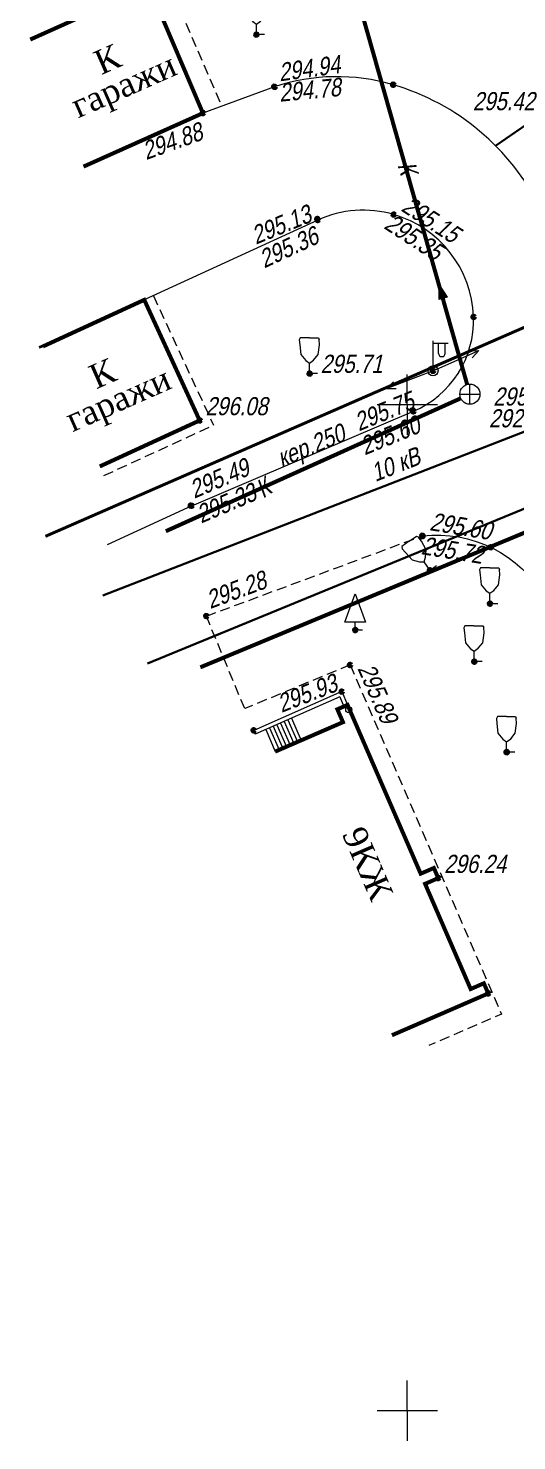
# Model space of a CAD drawing. Header units: metres. Extents: x 5191936 to 10384803, y 4968698 to 9938221.
# Drawn here: x 5192381.1 to 5192405.4, y 4968798.5 to 4968868.7 of the extents above; entities that cross this region are included whole.
import ezdxf

# ---------------------------------------------------------------- set-up
doc = ezdxf.new("R2010")
doc.units = ezdxf.units.M
doc.set_wipeout_variables(frame=1)
doc.linetypes.add('COMMUN', pattern=[6, 5, -1])
doc.linetypes.add('DASHED', pattern=[0.75, 0.5, -0.25])
doc.layers.get('0').update_dxf_attribs({"lineweight": 18})
for name, color, linetype, lineweight in [('51361800', 7, 'Continuous', 18), ('51472300', 7, 'Continuous', 18), ('71133200', 7, 'Continuous', 18), ('71133800', 7, 'Continuous', 18), ('82211000', 7, 'Continuous', 18), ('Commun', 7, 'Continuous', 18), ('GEO_POINTS', 7, 'Continuous', 18), ('Grid', 7, 'Continuous', 18), ('Otm', 7, 'Continuous', 18), ('Sit', 7, 'Continuous', 18), ('Text', 7, 'Continuous', 18), ('Text_com', 7, 'Continuous', 18), ('Us_znak', 7, 'Continuous', 18)]:
    doc.layers.add(name, color=color, linetype=linetype, lineweight=lineweight)
doc.styles.add('eskd', font='ESKD1.shx', dxfattribs={"width": 1.2, "oblique": 15})
doc.styles.get("Standard").update_dxf_attribs({"font": 'arial.ttf', "width": 0.8, "oblique": 13, "height": 0.9})
doc.styles.add('style1', font='times.ttf', dxfattribs={"height": 1})
doc.linetypes.add('KABELww_500', pattern='A,0.0001,-0.4,[131,ltypeshp.shx,S=0.4,R=90,X=0.4,Y=-0.4],0.2,[131,ltypeshp.shx,S=0.2,R=90,X=0.4,Y=-0.2],3.6,[131,ltypeshp.shx,S=0.2,R=-90,X=-0.4,Y=0.2],0.2,[131,ltypeshp.shx,S=0.4,R=-90,X=-0.4,Y=0.4],-0.8,4,-0.4', length=9.6001)
doc.linetypes.add('ПОДЗ_ЛИНИИ_СВЯЗИ', pattern='A,4.8,-0.2,[133,ltypeshp.shx,S=0.2,R=0,X=-0.2,Y=0],-0.2,4.8,-2', length=12)

# ---------------------------------------------------------------- blocks, each defined once
blk = doc.blocks.new('71133200')
for p, q in [((-0.924145, 3.560442), (-1.024145, 3.360442)), ((-1.024145, 3.360442), (-0.977382, 2.864397)), ((-0.977382, 2.864397), (-0.861899, 1.88241)), ((-0.024145, 3.560442), (-0.924145, 3.560442)), ((-0.024145, 3.560442), (0.875855, 3.560442)), ((0.861899, 1.88241), (0.975974, 2.864397)), ((0.875855, 3.560442), (0.958164, 3.395824)), ((0.975974, 2.864397), (0.958164, 3.395824)), ((-0.861899, 1.88241), (-0.374616, 1.28565)), ((0.401375, 1.321765), (0.861899, 1.88241)), ((-0.374616, 1.28565), (0, 1.039723)), ((0, 1.039723), (0.401375, 1.321765)), ((0, 0), (0, 1.039723)), ((0.8, 0), (0, 0))]:
    blk.add_line(p, q)
at = {"style": 'eskd', "oblique": 14.99997778}
blk.add_attdef('Z', (1.873004, -0.239356), '', height=2, dxfattribs=at)
blk = doc.blocks.new('51472300')
for p, q in [((0, 0.5), (0, 3)), ((0, 2.75), (1.5, 2.75)), ((0.54, 1.74), (0.54, 2.75)), ((1.2, 1.74), (1.2, 2.75))]:
    blk.add_line(p, q)
at = {"color": 7}
for radius in [0.5, 0.05]:
    blk.add_circle((0, 0), radius, dxfattribs=at)
blk.add_arc((0.87, 1.75), 0.331, 182.1567, 357.8433)
at = {"oblique": 15}
blk.add_attdef('Z', (1.02, -1.37), '', height=2, dxfattribs=at)
blk = doc.blocks.new('NAPR')
at = {"layer": 'Us_znak', "color": 0, "linetype": 'Continuous', "lineweight": -2}
for p in [(-0.191, 2.038), (0.189, 2.037)]:
    blk.add_line(p, (0, 2.5), dxfattribs=at)
blk.add_lwpolyline([(0, 0), (0, 2.5)], dxfattribs=at)
blk = doc.blocks.new('71133800')
blk.add_lwpolyline([(0.71, 0), (0, 0), (0, 0.8), (-1.03, 0.8), (0, 3.61), (1.01, 0.8), (-0.03, 0.8)])
at = {"style": 'eskd', "oblique": 15}
blk.add_attdef('Z', (1.57, -0.8), '', height=2, dxfattribs=at)
blk = doc.blocks.new('*U51')
at = {"layer": '82211000', "linetype": 'Continuous', "ltscale": 0.5}
for points in [[(5192401.539, 4968912.652, 1), (5192401.737, 4968912.193, 1)], [(5192402.527, 4968910.355, 1), (5192402.725, 4968909.896, 1)], [(5192403.515, 4968908.059, 1), (5192403.713, 4968907.6, 1)], [(5192404.503, 4968905.762, 1), (5192404.701, 4968905.303, 1)], [(5192405.491, 4968903.466, 1), (5192405.689, 4968903.007, 1)], [(5192406.486, 4968901.173, 1), (5192406.688, 4968900.715, 1)], [(5192407.494, 4968898.885, 1), (5192407.695, 4968898.427, 1)], [(5192408.501, 4968896.597, 1), (5192408.703, 4968896.139, 1)], [(5192409.509, 4968894.309, 1), (5192409.71, 4968893.851, 1)], [(5192410.516, 4968892.021, 1), (5192410.718, 4968891.563, 1)], [(5192411.524, 4968889.732, 1), (5192411.725, 4968889.275, 1)], [(5192412.531, 4968887.444, 1), (5192412.733, 4968886.987, 1)], [(5192413.538, 4968885.156, 1), (5192413.74, 4968884.699, 1)], [(5192414.546, 4968882.868, 1), (5192414.747, 4968882.411, 1)], [(5192415.553, 4968880.58, 1), (5192415.755, 4968880.123, 1)], [(5192416.561, 4968878.292, 1), (5192416.762, 4968877.835, 1)], [(5192417.568, 4968876.004, 1), (5192417.77, 4968875.547, 1)], [(5192418.571, 4968873.714, 1), (5192418.766, 4968873.254, 1)], [(5192419.546, 4968871.412, 1), (5192419.741, 4968870.952, 1)], [(5192420.521, 4968869.11, 1), (5192420.716, 4968868.65, 1)], [(5192421.496, 4968866.808, 1), (5192421.691, 4968866.348, 1)], [(5192422.47, 4968864.506, 1), (5192422.665, 4968864.045, 1)], [(5192423.445, 4968862.204, 1), (5192423.64, 4968861.743, 1)], [(5192424.42, 4968859.902, 1), (5192424.615, 4968859.441, 1)]]:
    blk.add_hatch(color=256, dxfattribs=at).paths.add_polyline_path(points, flags=0)
at = {"layer": '82211000', "linetype": 'Continuous', "ltscale": 0.5, "flags": 128}
blk.add_lwpolyline([(5192401.144, 4968913.57, 0.1, 0.1, 0), (5192401.539, 4968912.652, 0, 0, 0)], format="xyseb", dxfattribs=at)
at = {"layer": '82211000', "linetype": 'Continuous', "ltscale": 0.5, "const_width": 0.1}
for points in [[(5192401.737, 4968912.193), (5192402.527, 4968910.355)], [(5192402.725, 4968909.896), (5192403.515, 4968908.059)], [(5192403.713, 4968907.6), (5192404.503, 4968905.762)], [(5192404.701, 4968905.303), (5192405.491, 4968903.466)], [(5192406.688, 4968900.715), (5192407.494, 4968898.885)], [(5192407.695, 4968898.427), (5192408.501, 4968896.597)], [(5192408.703, 4968896.139), (5192409.509, 4968894.309)], [(5192409.71, 4968893.851), (5192410.516, 4968892.021)], [(5192410.718, 4968891.563), (5192411.524, 4968889.732)], [(5192411.725, 4968889.275), (5192412.531, 4968887.444)], [(5192412.733, 4968886.987), (5192413.538, 4968885.156)], [(5192413.74, 4968884.699), (5192414.546, 4968882.868)], [(5192414.747, 4968882.411), (5192415.553, 4968880.58)], [(5192415.755, 4968880.123), (5192416.561, 4968878.292)], [(5192416.762, 4968877.835), (5192417.568, 4968876.004)], [(5192418.766, 4968873.254), (5192419.546, 4968871.412)], [(5192419.741, 4968870.952), (5192420.521, 4968869.11)], [(5192420.716, 4968868.65), (5192421.496, 4968866.808)], [(5192421.691, 4968866.348), (5192422.47, 4968864.506)], [(5192422.665, 4968864.045), (5192423.445, 4968862.204)], [(5192423.64, 4968861.743), (5192424.42, 4968859.902)]]:
    blk.add_lwpolyline(points, dxfattribs=at)
at = {"layer": '82211000', "linetype": 'Continuous', "ltscale": 0.5}
for points in [[(5192405.689, 4968903.007, 0.1, 0.1, 0), (5192406.121, 4968902.002, 0.1, 0.1, 0), (5192406.486, 4968901.173, 0, 0, 0)], [(5192417.77, 4968875.547, 0.1, 0.1, 0), (5192418.436, 4968874.033, 0.1, 0.1, 0), (5192418.571, 4968873.714, 0, 0, 0)]]:
    blk.add_lwpolyline(points, format="xyseb", dxfattribs=at)
at = {"layer": '82211000', "ltscale": 0.5, "const_width": 0.1}
blk.add_lwpolyline([(5192424.615, 4968859.441), (5192425.388, 4968857.617)], dxfattribs=at)
blk = doc.blocks.new('*U56')
at = {"layer": '82211000', "linetype": 'Continuous', "ltscale": 0.5}
for points in [[(5192406.496, 4968864.317, 1), (5192406.084, 4968864.034, 1)], [(5192408.008, 4968862.142, 1), (5192407.73, 4968862.558, 1)], [(5192407.411, 4968860.386, 1), (5192407.806, 4968860.692, 1)]]:
    blk.add_hatch(color=256, dxfattribs=at).paths.add_polyline_path(points, flags=0)
at = {"layer": '82211000', "ltscale": 0.5, "const_width": 0.1}
blk.add_lwpolyline([(5192406.084, 4968864.034), (5192404.393, 4968862.871)], dxfattribs=at)
at = {"layer": '82211000', "linetype": 'Continuous', "ltscale": 0.5}
for points in [[(5192407.73, 4968862.558, 0.1, 0.1, 0), (5192406.537, 4968864.346, 0.1, 0.1, 0), (5192406.496, 4968864.317, 0, 0, 0)], [(5192407.806, 4968860.692, 0.1, 0.1, 0), (5192408.577, 4968861.29, 0.1, 0.1, 0), (5192408.008, 4968862.142, 0, 0, 0)]]:
    blk.add_lwpolyline(points, format="xyseb", dxfattribs=at)
at = {"layer": '82211000', "linetype": 'Continuous', "ltscale": 0.5, "flags": 128}
blk.add_lwpolyline([(5192406.62, 4968859.773, 0.1, 0.1, 0), (5192407.411, 4968860.386, 0, 0, 0)], format="xyseb", dxfattribs=at)
blk = doc.blocks.new('51361800a')
at = {"style": 'eskd', "oblique": 15}
for tag, p in [('Z', (1.72, 1.4)), ('Z1', (1.72, -1)), ('Z2', (1.72, -3.4))]:
    blk.add_attdef(tag, p, '', height=2, dxfattribs=at)
at = {"color": 7}
blk.add_wipeout([(-0.1, 1), (-0.29, 0.96), (-0.47, 0.89), (-0.64, 0.78), (-0.78, 0.64), (-0.89, 0.47), (-0.96, 0.29), (-1, 0.1), (-1, -0.1), (-0.96, -0.29), (-0.89, -0.47), (-0.78, -0.64), (-0.64, -0.78), (-0.47, -0.89), (-0.29, -0.96), (-0.1, -1), (0.1, -1), (0.29, -0.96), (0.47, -0.89), (0.64, -0.78), (0.78, -0.64), (0.89, -0.47), (0.96, -0.29), (1, -0.1), (1, 0.1), (0.96, 0.29), (0.89, 0.47), (0.78, 0.64), (0.64, 0.78), (0.47, 0.89), (0.29, 0.96), (0.1, 1)], dxfattribs=at)
for p, q in [((-1, 0), (1, 0)), ((0, -1), (0, 1))]:
    blk.add_line(p, q)
blk.add_circle((0, 0), 1)
blk = doc.blocks.new('A$C52264BE2')
at = {"layer": 'Sit'}
h = blk.add_hatch(color=32, dxfattribs=at)
h.dxf.hatch_style = 1
h.paths.add_polyline_path([(0, 0.374), (0.714, 0.443), (0.15, 0)])
at = {"layer": 'Sit', "color": 32, "elevation": 285.308}
blk.add_lwpolyline([(0, 0.374), (0.714, 0.443), (0.15, 0), (0, 0.374)], dxfattribs=at)
blk = doc.blocks.new('GRID')
at = {"layer": 'Grid', "color": 104}
blk.add_line((-1.5, 0), (1.5, 0), dxfattribs=at)
for points in [[(0, 0), (0, 1.5)], [(0, 0), (0, -1.5)]]:
    blk.add_lwpolyline(points, dxfattribs=at)

msp = doc.modelspace()

# ---------------------------------------------------------------- linework, layer by layer
at = {"color": 192, "linetype": 'ПОДЗ_ЛИНИИ_СВЯЗИ', "lineweight": 60, "ltscale": 0.4, "const_width": 0.15, "elevation": 295.619, "flags": 128}
msp.add_lwpolyline([(5192419.086, 4968859.632), (5192382.002, 4968843.455)], dxfattribs=at)
at = {"layer": 'Commun', "color": 32, "linetype": 'COMMUN', "ltscale": 0.7, "const_width": 0.2, "elevation": 293.413, "flags": 128}
for points in [[(5192393.494, 4968884.449), (5192402.975, 4968851.003)], [(5192402.656, 4968850.315), (5192387.99, 4968843.71)]]:
    msp.add_lwpolyline(points, dxfattribs=at)
at = {"layer": 'Commun', "color": 1, "linetype": 'KABELww_500', "lineweight": 30, "elevation": 294.626, "flags": 128}
msp.add_lwpolyline([(5192448.161, 4968862.219), (5192387.086, 4968837.14)], dxfattribs=at)
at = {"layer": 'Commun', "color": 1, "linetype": 'KABELww_500', "lineweight": 30, "flags": 128}
msp.add_lwpolyline([(5192424.626, 4968856.733), (5192423.708, 4968855.615), (5192384.856, 4968840.509)], dxfattribs=at)
at = {"layer": 'Commun', "color": 106, "linetype": 'COMMUN', "ltscale": 0.7, "const_width": 0.2, "elevation": 295.736, "flags": 128}
msp.add_lwpolyline([(5192422.811, 4968850.687), (5192389.705, 4968836.944)], dxfattribs=at)
at = {"layer": 'GEO_POINTS', "color": 1, "elevation": 312.658}
msp.add_lwpolyline([(5192397.087, 4968834.838), (5192397.087, 4968834.838)], dxfattribs=at)
at = {"layer": 'GEO_POINTS', "lineweight": 60}
for centre in [(5192392.497, 4968868.395, 294.885), (5192393.387, 4968865.801, 294.942), (5192393.4, 4968865.794, 294.783), (5192399.295, 4968865.903, 295.042), (5192389.835, 4968864.49, 294.879), (5192395.521, 4968859.232, 295.13), (5192395.544, 4968859.175, 295.356), (5192399.327, 4968859.45, 295.15), (5192403.292, 4968854.363, 295.507), (5192395.139, 4968851.547, 295.708), (5192401.278, 4968851.679, 295.735), (5192403.055, 4968850.382, 295.665), (5192389.673, 4968849.214, 296.079), (5192400.258, 4968849.717, 295.753), (5192400.301, 4968849.669, 295.599), (5192389.229, 4968844.983, 295.487), (5192389.278, 4968844.973, 295.335), (5192400.752, 4968843.48, 295.604), (5192400.748, 4968843.464, 295.718), (5192404.14, 4968842.912, 295.727), (5192401.129, 4968841.763, 295.356), (5192404.107, 4968840.102, 296.064), (5192390.005, 4968839.49, 295.281), (5192397.409, 4968838.792, 294.896), (5192403.325, 4968837.227, 296.098), (5192397.15, 4968837.06, 295.888), (5192396.738, 4968835.738, 295.925), (5192392.36, 4968833.81, 295.775), (5192404.939, 4968832.727, 296.206), (5192401.537, 4968826.465, 296.242), (5192404.023, 4968820.732, 295.594)]:
    msp.add_circle(centre, 0.06, dxfattribs=at)
at = {"layer": 'GEO_POINTS', "color": 1}
msp.add_circle((5192397.087, 4968834.838, 312.658), 0.15, dxfattribs=at)
at = {"layer": 'Sit', "linetype": 'DASHED', "flags": 128}
for points, elevation in [([(5192387.786, 4968871.707), (5192390.77, 4968864.832)], 294.844), ([(5192390.005, 4968839.49), (5192400.752, 4968843.48)], 295.281), ([(5192391.912, 4968834.889), (5192390.005, 4968839.49)], 295.775), ([(5192397.15, 4968837.06), (5192391.912, 4968834.889)], 295.888), ([(5192397.15, 4968837.06), (5192404.677, 4968819.703), (5192401.072, 4968818.14)], 295.888)]:
    msp.add_lwpolyline(points, dxfattribs=dict(at, elevation=elevation))
at = {"layer": 'Sit', "const_width": 0.2, "flags": 128}
for points, elevation in [([(5192381.247, 4968868.148), (5192381.247, 4968868.148), (5192387.146, 4968870.793), (5192389.835, 4968864.49), (5192383.895, 4968861.832)], 294.909), ([(5192389.673, 4968849.214), (5192386.917, 4968855.209)], 296.079), ([(5192393.425, 4968832.753), (5192396.799, 4968834.217), (5192396.521, 4968834.857), (5192397.026, 4968835.076), (5192400.664, 4968826.686), (5192401.319, 4968826.969), (5192401.537, 4968826.465), (5192400.883, 4968826.181), (5192403.15, 4968820.953), (5192403.805, 4968821.237), (5192404.023, 4968820.732), (5192399.234, 4968818.655)], 295.775)]:
    msp.add_lwpolyline(points, dxfattribs=dict(at, elevation=elevation))
at = {"layer": 'Sit', "flags": 128}
for points, elevation in [([(5192423.038, 4968853.981, -0.003779), (5192423.038, 4968853.981), (5192416.038, 4968850.902, -0.40702), (5192409.263, 4968854.481), (5192406.62, 4968859.773, 0.208396), (5192399.295, 4968865.903, 0.153394), (5192393.4, 4968865.794), (5192389.835, 4968864.49)], 295.558), ([(5192389.278, 4968844.973), (5192400.301, 4968849.669, 0.309747), (5192403.292, 4968854.363, 0.325173), (5192399.327, 4968859.45, 0.17803), (5192395.544, 4968859.175), (5192386.917, 4968855.209)], 295.335), ([(5192400.752, 4968843.48, -0.297881), (5192406.832, 4968840.429), (5192412.936, 4968826.125)], 295.281)]:
    msp.add_lwpolyline(points, format="xyb", dxfattribs=dict(at, elevation=elevation))
at = {"layer": 'Sit', "const_width": 0.2, "flags": 128}
msp.add_lwpolyline([(5192381.803, 4968852.822), (5192381.789, 4968852.852), (5192386.917, 4968855.209), (5192389.673, 4968849.214), (5192384.704, 4968846.929)], dxfattribs=at)
at = {"layer": 'Sit', "linetype": 'DASHED', "flags": 128}
for points in [[(5192387.37, 4968855.417), (5192390.356, 4968848.978)], [(5192384.913, 4968846.475), (5192390.356, 4968848.978)]]:
    msp.add_lwpolyline(points, dxfattribs=at)
at = {"layer": 'Sit', "flags": 128}
for points, elevation in [([(5192389.278, 4968844.973), (5192385.069, 4968843.039)], 295.335), ([(5192396.738, 4968835.738), (5192392.36, 4968833.81)], 295.925), ([(5192396.635, 4968835.474), (5192392.44, 4968833.627)], 295.925), ([(5192396.635, 4968835.474), (5192396.842, 4968834.996)], 295.925), ([(5192396.738, 4968835.738), (5192397.026, 4968835.076)], 295.925), ([(5192394.243, 4968834.412), (5192394.718, 4968833.314)], 295.775), ([(5192392.36, 4968833.81), (5192392.44, 4968833.627)], 295.775), ([(5192392.958, 4968833.855), (5192393.434, 4968832.757)], 295.775), ([(5192393.142, 4968833.934), (5192393.618, 4968832.837)], 295.775), ([(5192393.325, 4968834.014), (5192393.801, 4968832.917)], 295.775), ([(5192393.509, 4968834.093), (5192393.985, 4968832.996)], 295.775), ([(5192393.692, 4968834.173), (5192394.168, 4968833.076)], 295.775), ([(5192393.876, 4968834.253), (5192394.351, 4968833.155)], 295.775), ([(5192394.059, 4968834.332), (5192394.535, 4968833.235)], 295.775)]:
    msp.add_lwpolyline(points, dxfattribs=dict(at, elevation=elevation))

# ---------------------------------------------------------------- block references
at = {"layer": '51472300', "color": 7, "xscale": 0.5, "yscale": 0.5, "zscale": 0.5}
msp.add_blockref('51472300', (5192401.278, 4968851.679, 295.735), dxfattribs=at)
at = {"layer": '71133200', "color": 7, "xscale": 0.5, "yscale": 0.5, "zscale": 0.5}
for p in [(5192392.497, 4968868.395, 294.885), (5192395.139, 4968851.547, 295.708), (5192404.107, 4968840.102, 296.064), (5192403.325, 4968837.227, 296.098), (5192404.939, 4968832.727, 296.206)]:
    msp.add_blockref('71133200', p, dxfattribs=at)
at = {"layer": '71133200', "color": 7, "xscale": 0.5, "yscale": 0.5, "zscale": 0.5, "rotation": 35.23174900224728}
msp.add_blockref('71133200', (5192401.129, 4968841.763, 295.356), dxfattribs=at)
at = {"layer": '71133800', "color": 7, "xscale": 0.5, "yscale": 0.5, "zscale": 0.5}
msp.add_blockref('71133800', (5192397.409, 4968838.792, 294.896), dxfattribs=at)
at = {"layer": '82211000', "color": 7}
for name in ['*U51', '*U56']:
    msp.add_blockref(name, (0, 0), dxfattribs=at)
at = {"layer": 'Grid', "color": 7, "linetype": 'Continuous'}
for p in [(5192400, 4968850), (5192400, 4968800)]:
    msp.add_blockref('GRID', p, dxfattribs=at)
at = {"layer": 'Sit', "color": 7, "rotation": 85.26539304535838}
msp.add_blockref('A$C52264BE2', (5192401.961, 4968855.201, -285.308), dxfattribs=at)
at = {"layer": 'Sit', "color": 7, "linetype": 'Continuous', "rotation": 293.9161433857737}
msp.add_blockref('NAPR', (5192401.278, 4968851.679, 295.735), dxfattribs=at)
at = {"layer": 'Sit', "color": 7, "linetype": 'Continuous', "xscale": -1, "rotation": 110.7543291791047}
msp.add_blockref('NAPR', (5192401.278, 4968851.679, 295.735), dxfattribs=at)

# ---------------------------------------------------------------- texts
at = {"layer": 'Otm', "oblique": 13, "width": 0.8}
for s, rotation, p in [('294.94', 7.81803, (5192393.657, 4968866.068, 294.942)), ('294.78', 5.50531, (5192393.66, 4968865.055, 294.783)), ('294.88', 19.76327, (5192387.012, 4968862.155, 294.879)), ('295.13', 22.25298, (5192392.47, 4968857.95, 295.13)), ('295.15', 326.98002, (5192399.646, 4968859.663, 295.15)), ('295.35', 326.98002, (5192398.789, 4968858.79, 295.15)), ('295.36', 24.83914, (5192392.883, 4968856.766, 295.356)), ('295.75', 22.28487, (5192397.591, 4968848.668, 295.753)), ('295.60', 22.28487, (5192397.88, 4968847.473, 295.599)), ('295.49', 23.07286, (5192389.403, 4968845.32, 295.487)), ('295.33', 23.07286, (5192389.744, 4968844.085, 295.335)), ('295.60', 350.68993, (5192401.075, 4968843.765, 295.604)), ('295.72', 350.78865, (5192400.653, 4968842.571, 295.718)), ('295.28', 20.3642, (5192390.196, 4968839.839, 295.281)), ('295.93', 21.26213, (5192393.74, 4968834.676, 295.925)), ('295.89', 293.44398, (5192397.508, 4968836.888, 295.888))]:
    msp.add_text(s, height=0.9, rotation=rotation, dxfattribs=at).set_placement(p)
for s, p in [('295.42', (5192403.259, 4968864.636, 295.422)), ('295.71', (5192395.691, 4968851.581, 295.708)), ('295.66', (5192404.279, 4968849.955, 295.665)), ('296.08', (5192389.973, 4968849.474, 296.079)), ('292.26лот.', (5192404.059, 4968848.872, 295.665)), ('296.24', (5192401.837, 4968826.725, 296.242))]:
    msp.add_text(s, height=0.9, dxfattribs=at).set_placement(p)
at = {"layer": 'Text', "color": 7, "style": 'style1'}
for s, rotation, p in [('К', 23.7921, (5192384.775, 4968866.375, -285.654)), ('гаражи', 23.7921, (5192383.624, 4968864.227, -285.654)), ('К', 23.7921, (5192384.53, 4968850.758, -285.654)), ('гаражи', 23.7921, (5192383.35, 4968848.627, -285.654)), ('9КЖ', 293.4217, (5192396.737, 4968828.666, -285.654))]:
    msp.add_text(s, height=1.2, rotation=rotation, dxfattribs=at).set_placement(p)
at = {"layer": 'Text_com', "oblique": 13, "width": 0.8}
for s, rotation, p in [('К', 287.68415, (5192399.501, 4968861.916, 581.159)), ('кер.250', 22.69205, (5192393.75, 4968846.878, 295.335)), ('К', 33.34896, (5192392.828, 4968845.319, 874.573))]:
    msp.add_text(s, height=0.9, rotation=rotation, dxfattribs=at).set_placement(p)
at = {"layer": 'Text_com', "color": 1, "oblique": 13, "width": 0.8}
msp.add_text('10 кВ ', height=0.9, rotation=21.55693, dxfattribs=at).set_placement((5192398.408, 4968846.152, 568.007))

# ---------------------------------------------------------------- next in the draw order: block references
at = {"layer": '51361800', "color": 7, "xscale": 0.5, "yscale": 0.5, "zscale": 0.5}
msp.add_blockref('51361800a', (5192403.112, 4968850.521, 295.665), dxfattribs=at)

doc.saveas('drawing.dxf')
